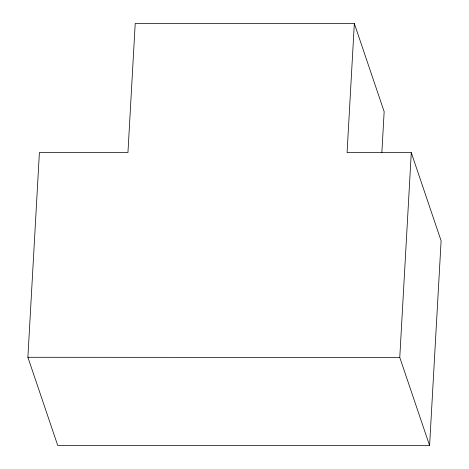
<?xml version="1.0" encoding="UTF-8"?>
<svg xmlns="http://www.w3.org/2000/svg" width="469" height="469" viewBox="0 0 469 469"><rect width="100%" height="100%" fill="white"/><g stroke="black" fill="none" stroke-linecap="round" stroke-linejoin="round"><path stroke-width="0.7" d="M354.335 23.538L347.072 152.63L411.284 152.654L441.112 240.773L429.592 445.55L57.716 445.403L27.888 357.284L39.408 152.507L127.949 152.542L135.213 23.45L354.335 23.538L384.158 111.651L381.86 152.495M429.592 445.55L399.77 357.437L411.284 152.654M27.888 357.284L399.77 357.437"/></g></svg>
